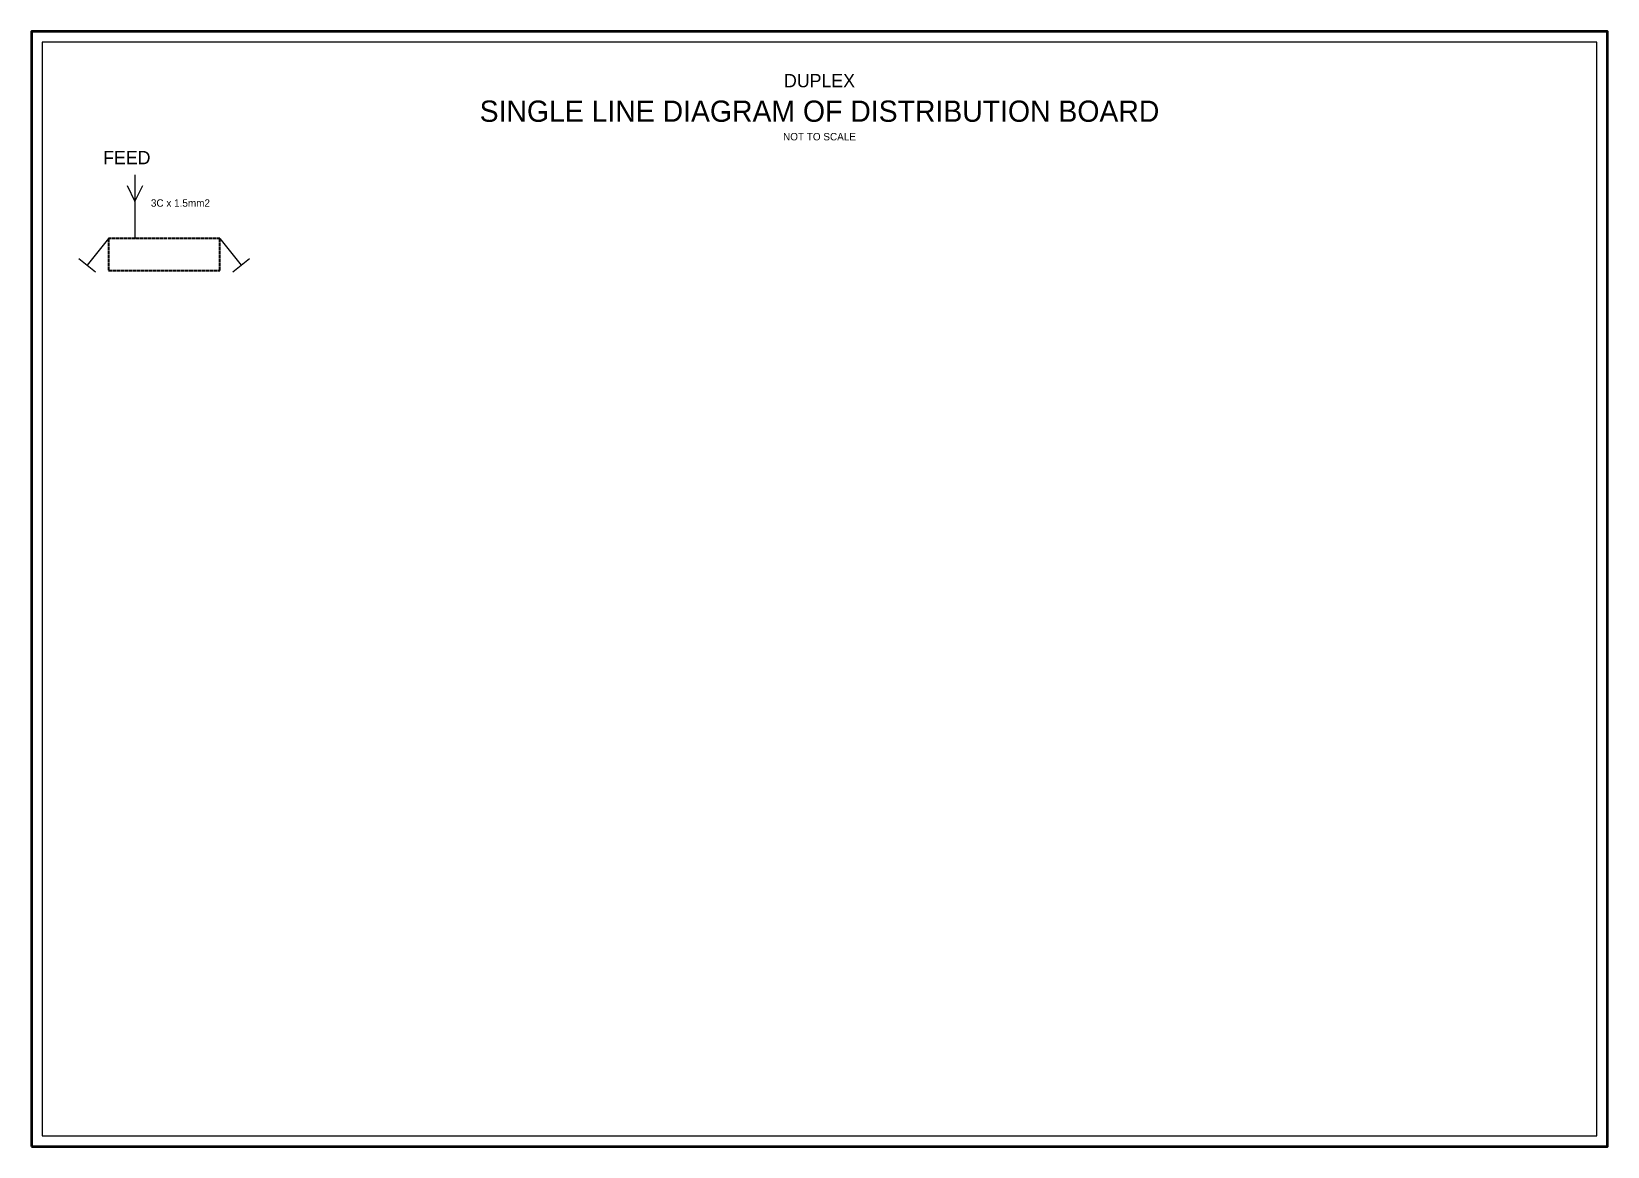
# Model space of a CAD drawing. Header units: millimetres. Extents: x 0 to 594, y 0 to 420.
import ezdxf
from ezdxf.enums import TextEntityAlignment as Align

# ---------------------------------------------------------------- set-up
doc = ezdxf.new("R2010")
doc.units = ezdxf.units.MM
doc.linetypes.add('DASHED', pattern=[1.524, 1.27, -0.254])
for name, color, linetype in [('SLD_BORDER', 7, 'Continuous'), ('SLD_BUS', 7, 'Continuous'), ('SLD_INFO', 4, 'Continuous'), ('SLD_TEXT', 7, 'Continuous')]:
    doc.layers.add(name, color=color, linetype=linetype)

msp = doc.modelspace()

# ---------------------------------------------------------------- linework, layer by layer
at = {"layer": 'SLD_BORDER', "lineweight": 50}
msp.add_lwpolyline([(0, 0), (594, 0), (594, 420), (0, 420)], close=True, dxfattribs=at)
at = {"layer": 'SLD_BORDER'}
msp.add_lwpolyline([(4, 4), (590, 4), (590, 416), (4, 416)], close=True, dxfattribs=at)
at = {"layer": 'SLD_BUS'}
for p, q in [((39, 366), (39, 342)), ((29, 342), (21, 332)), ((71, 342), (79, 332)), ((17.88, 334.5), (24.12, 329.5)), ((75.88, 329.5), (82.12, 334.5))]:
    msp.add_line(p, q, dxfattribs=at)
msp.add_lwpolyline([(36, 362), (39, 356), (42, 362)], dxfattribs=at)
at = {"layer": 'SLD_BUS', "linetype": 'DASHED', "lineweight": 35}
msp.add_lwpolyline([(29, 330), (71, 330), (71, 342), (29, 342)], close=True, dxfattribs=at)

# ---------------------------------------------------------------- texts
at = {"layer": 'SLD_INFO'}
msp.add_text('NOT TO SCALE', height=2.8, dxfattribs=at).set_placement((297, 379), align=Align.CENTER)
msp.add_text('3C x 1.5mm2', height=2.8, dxfattribs=at).set_placement((45, 354))
at = {"layer": 'SLD_TEXT'}
for s, height, p in [('DUPLEX', 5, (297, 399)), ('SINGLE LINE DIAGRAM OF DISTRIBUTION BOARD', 8, (297, 386))]:
    msp.add_text(s, height=height, dxfattribs=at).set_placement(p, align=Align.CENTER)
msp.add_text('FEED', height=5, dxfattribs=at).set_placement((27, 370))

doc.saveas('drawing.dxf')
